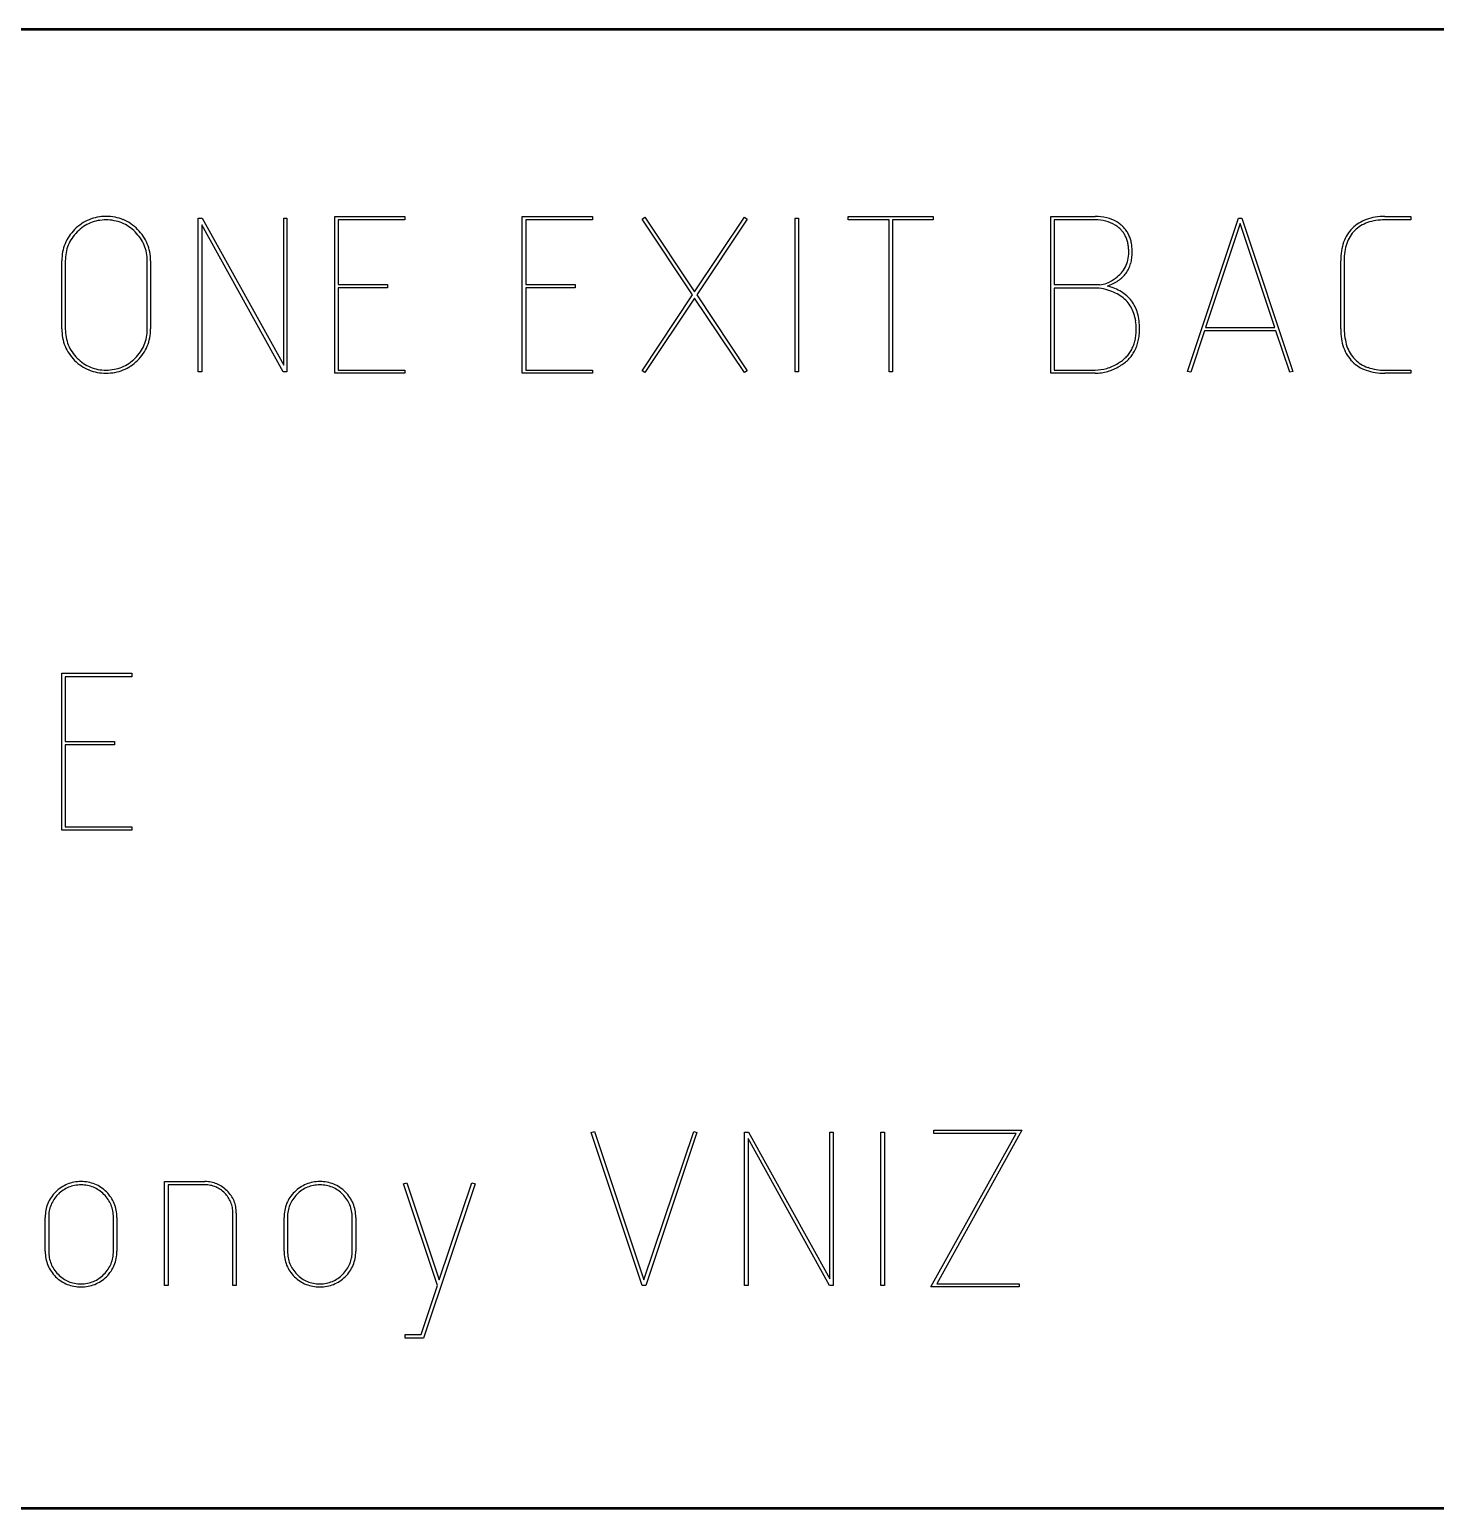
# Model space of a CAD drawing. Header units: millimetres. Extents: x 0 to 1700, y 0 to 1309.
# Drawn here: x 55.8 to 111.7, y 0 to 58.8 of the extents above; entities that cross this region are included whole.
import ezdxf

# ---------------------------------------------------------------- set-up
doc = ezdxf.new("R2010")
doc.units = ezdxf.units.MM
for name, color, linetype, lineweight in [('IV_BEND_DOWN', 250, 'Continuous', 50), ('IV_MARK_SURFACE', 2, 'Continuous', 25), ('IV_OUTER_PROFILE', 7, 'Continuous', 50)]:
    doc.layers.add(name, color=color, linetype=linetype, lineweight=lineweight)

msp = doc.modelspace()

# ---------------------------------------------------------------- linework, layer by layer
at = {"layer": 'IV_BEND_DOWN'}
msp.add_line((1700, 58.783), (0, 58.783), dxfattribs=at)
at = {"layer": 'IV_MARK_SURFACE'}
for p, q in [((62.536, 51.283), (62.688, 51.283)), ((62.536, 45.183), (62.536, 51.283)), ((62.688, 51.283), (65.931, 45.445)), ((65.931, 51.283), (66.062, 51.283)), ((65.931, 45.445), (65.931, 51.283)), ((66.062, 51.283), (66.062, 45.183)), ((67.959, 51.356), (70.744, 51.356)), ((67.959, 45.125), (67.959, 51.356)), ((68.098, 51.218), (68.098, 48.644)), ((70.744, 51.218), (68.098, 51.218)), ((70.744, 51.356), (70.744, 51.218)), ((75.419, 51.356), (78.204, 51.356)), ((75.419, 45.125), (75.419, 51.356)), ((75.557, 51.218), (75.557, 48.644)), ((78.204, 51.218), (75.557, 51.218)), ((78.204, 51.356), (78.204, 51.218)), ((80.181, 51.247), (80.29, 51.327)), ((82.188, 48.237), (80.181, 51.247)), ((80.29, 51.327), (82.268, 48.36)), ((82.268, 48.36), (84.246, 51.327)), ((84.362, 51.247), (82.355, 48.237)), ((84.246, 51.327), (84.362, 51.247)), ((86.267, 51.283), (86.405, 51.283)), ((86.267, 45.183), (86.267, 51.283)), ((86.405, 51.283), (86.405, 45.183)), ((88.368, 51.356), (91.756, 51.356)), ((88.368, 51.218), (88.368, 51.356)), ((89.997, 51.218), (88.368, 51.218)), ((89.997, 45.183), (89.997, 51.218)), ((90.135, 51.218), (90.135, 45.183)), ((91.756, 51.218), (90.135, 51.218)), ((91.756, 51.356), (91.756, 51.218)), ((96.431, 51.356), (98.19, 51.356)), ((96.431, 45.125), (96.431, 51.356)), ((98.19, 51.218), (96.569, 51.218)), ((96.569, 51.218), (96.569, 48.644)), ((101.862, 45.198), (103.891, 51.283)), ((103.891, 51.283), (104.029, 51.283)), ((104.029, 51.283), (106.057, 45.198)), ((109.714, 51.356), (110.739, 51.356)), ((110.739, 51.218), (109.714, 51.218)), ((110.739, 51.356), (110.739, 51.218)), ((62.674, 51.021), (62.674, 45.183)), ((65.916, 45.183), (62.674, 51.021)), ((103.956, 51.072), (102.582, 46.942)), ((105.337, 46.942), (103.956, 51.072)), ((57.112, 46.884), (57.112, 49.589)), ((57.25, 49.589), (57.25, 46.877)), ((60.507, 46.877), (60.507, 49.589)), ((60.638, 49.589), (60.638, 46.884)), ((107.955, 46.884), (107.955, 49.589)), ((108.093, 49.589), (108.093, 46.884)), ((68.098, 48.644), (70.061, 48.644)), ((68.098, 48.513), (68.098, 45.248)), ((70.061, 48.513), (68.098, 48.513)), ((70.061, 48.644), (70.061, 48.513)), ((75.557, 48.644), (77.52, 48.644)), ((75.557, 48.513), (75.557, 45.248)), ((77.52, 48.513), (75.557, 48.513)), ((77.52, 48.644), (77.52, 48.513)), ((80.181, 45.219), (82.188, 48.237)), ((82.355, 48.237), (84.362, 45.219)), ((96.569, 48.644), (98.365, 48.644)), ((96.569, 48.506), (96.569, 45.248)), ((98.358, 48.506), (96.569, 48.506)), ((82.268, 48.113), (80.29, 45.154)), ((84.246, 45.154), (82.268, 48.113)), ((102.538, 46.812), (101.993, 45.168)), ((105.381, 46.812), (102.538, 46.812)), ((102.582, 46.942), (105.337, 46.942)), ((105.934, 45.168), (105.381, 46.812)), ((62.674, 45.183), (62.536, 45.183)), ((66.062, 45.183), (65.916, 45.183)), ((70.744, 45.125), (67.959, 45.125)), ((68.098, 45.248), (70.744, 45.248)), ((70.744, 45.248), (70.744, 45.125)), ((78.204, 45.125), (75.419, 45.125)), ((75.557, 45.248), (78.204, 45.248)), ((78.204, 45.248), (78.204, 45.125)), ((80.29, 45.154), (80.181, 45.219)), ((84.362, 45.219), (84.246, 45.154)), ((86.405, 45.183), (86.267, 45.183)), ((90.135, 45.183), (89.997, 45.183)), ((98.19, 45.125), (96.431, 45.125)), ((96.569, 45.248), (98.19, 45.248)), ((101.993, 45.168), (101.862, 45.198)), ((106.057, 45.198), (105.934, 45.168)), ((109.714, 45.248), (110.739, 45.248)), ((110.739, 45.125), (109.714, 45.125)), ((110.739, 45.248), (110.739, 45.125)), ((57.105, 33.195), (59.889, 33.195)), ((57.105, 26.964), (57.105, 33.195)), ((57.243, 33.057), (57.243, 30.483)), ((59.889, 33.057), (57.243, 33.057)), ((59.889, 33.195), (59.889, 33.057)), ((57.243, 30.483), (59.206, 30.483)), ((57.243, 30.353), (57.243, 27.088)), ((59.206, 30.353), (57.243, 30.353)), ((59.206, 30.483), (59.206, 30.353)), ((57.243, 27.088), (59.889, 27.088)), ((59.889, 27.088), (59.889, 26.964)), ((59.889, 26.964), (57.105, 26.964)), ((78.16, 14.941), (78.291, 14.984)), ((80.189, 8.862), (78.16, 14.941)), ((78.291, 14.984), (80.254, 9.08)), ((80.254, 9.08), (82.232, 14.984)), ((82.355, 14.941), (80.327, 8.862)), ((82.232, 14.984), (82.355, 14.941)), ((84.253, 14.962), (84.405, 14.962)), ((84.253, 8.862), (84.253, 14.962)), ((84.391, 14.701), (84.391, 8.862)), ((87.634, 8.862), (84.391, 14.701)), ((84.405, 14.962), (87.648, 9.124)), ((87.648, 14.962), (87.779, 14.962)), ((87.648, 9.124), (87.648, 14.962)), ((87.779, 14.962), (87.779, 8.862)), ((89.677, 8.862), (89.677, 14.962)), ((89.677, 14.962), (89.815, 14.962)), ((89.815, 14.962), (89.815, 8.862)), ((91.661, 8.804), (95.05, 14.897)), ((91.778, 15.035), (95.282, 15.035)), ((91.778, 14.897), (91.778, 15.035)), ((95.05, 14.897), (91.778, 14.897)), ((95.282, 15.035), (91.894, 8.928)), ((61.198, 12.992), (62.797, 12.992)), ((61.198, 8.862), (61.198, 12.992)), ((70.7, 12.905), (70.831, 12.948)), ((70.831, 12.948), (72.118, 9.08)), ((72.118, 9.08), (73.412, 12.948)), ((73.412, 12.948), (73.543, 12.905)), ((61.336, 12.861), (61.336, 8.862)), ((62.797, 12.861), (61.336, 12.861)), ((72.046, 8.862), (70.7, 12.905)), ((73.543, 12.905), (71.493, 6.768)), ((56.45, 10.222), (56.45, 11.567)), ((56.588, 11.567), (56.588, 10.222)), ((59.162, 10.222), (59.162, 11.567)), ((59.3, 11.567), (59.3, 10.222)), ((63.91, 8.862), (63.91, 11.741)), ((64.048, 11.741), (64.048, 8.862)), ((65.946, 10.222), (65.946, 11.567)), ((66.084, 11.567), (66.084, 10.222)), ((68.657, 10.222), (68.657, 11.567)), ((68.796, 11.567), (68.796, 10.222)), ((61.336, 8.862), (61.198, 8.862)), ((64.048, 8.862), (63.91, 8.862)), ((71.391, 6.907), (72.046, 8.862)), ((80.327, 8.862), (80.189, 8.862)), ((84.391, 8.862), (84.253, 8.862)), ((87.779, 8.862), (87.634, 8.862)), ((89.815, 8.862), (89.677, 8.862)), ((91.894, 8.928), (95.166, 8.928)), ((95.166, 8.928), (95.166, 8.804)), ((95.166, 8.804), (91.661, 8.804)), ((70.766, 6.907), (71.391, 6.907)), ((70.766, 6.768), (70.766, 6.907)), ((71.493, 6.768), (70.766, 6.768))]:
    msp.add_line(p, q, dxfattribs=at)
for centre, radius, start, end in [((58.844, 49.66), 1.697, 112.60137, 124.09356), ((58.817, 49.716), 1.635, 100.54969, 112.49707), ((58.841, 49.649), 1.567, 100.84978, 112.30963), ((58.856, 49.567), 1.789, 89.51878, 100.90991), ((58.877, 49.366), 1.851, 90.16415, 100.28964), ((58.865, 49.303), 2.053, 79.82637, 89.83087), ((58.885, 49.578), 1.639, 79.01353, 90.46793), ((58.918, 49.703), 1.51, 67.39794, 79.34634), ((58.906, 49.63), 1.724, 67.86268, 79.24219), ((58.938, 49.724), 1.625, 55.66617, 67.67525), ((98.177, 49.243), 2.113, 76.94858, 89.63175), ((98.219, 49.667), 1.55, 75.24023, 91.05483), ((98.283, 49.844), 1.363, 59.09875, 75.94238), ((98.262, 49.764), 1.586, 59.98429, 75.69948), ((109.49, 49.814), 1.512, 109.70057, 122.45902), ((109.583, 49.605), 1.74, 98.50966, 110.27127), ((109.653, 49.25), 1.965, 98.94721, 108.63036), ((109.688, 49.129), 2.226, 89.31654, 99.36825), ((109.726, 48.494), 2.723, 90.24035, 97.98134), ((58.762, 49.651), 1.644, 146.07709, 157.90455), ((58.869, 49.589), 1.767, 134.96418, 146.37358), ((59.022, 49.459), 1.826, 135.37183, 145.58137), ((59.018, 49.434), 1.982, 124.61567, 134.84452), ((58.878, 49.613), 1.615, 124.14871, 135.6883), ((58.816, 49.72), 1.492, 112.46023, 124.47451), ((58.887, 49.64), 1.58, 55.83306, 67.2629), ((58.717, 49.42), 1.858, 45.15995, 55.28986), ((58.88, 49.622), 1.742, 44.34602, 55.95772), ((58.864, 49.554), 1.66, 34.15893, 45.49289), ((58.72, 49.451), 1.976, 34.41653, 44.64583), ((58.94, 49.62), 1.698, 22.44774, 33.90944), ((98.434, 50.069), 1.093, 51.72975, 59.83885), ((98.358, 49.969), 1.361, 51.84057, 59.15782), ((98.486, 50.129), 1.013, 43.46677, 51.94492), ((98.446, 50.091), 1.211, 43.59595, 51.55446), ((98.496, 50.137), 1, 35.02713, 43.51457), ((98.45, 50.108), 1.055, 26.76261, 34.89633), ((98.496, 50.142), 1.139, 35.09979, 43.44588), ((98.336, 50.057), 1.18, 18.98298, 26.48385), ((98.494, 50.14), 1.142, 26.72777, 35.11959), ((98.427, 50.102), 1.219, 18.82779, 26.913), ((109.588, 49.78), 1.613, 148.20392, 160.06337), ((109.474, 49.852), 1.346, 148.13815, 161.29792), ((109.413, 49.875), 1.415, 134.5581, 147.72126), ((109.412, 49.897), 1.27, 134.96666, 148.4241), ((109.489, 49.813), 1.513, 122.42096, 134.97243), ((109.432, 49.876), 1.3, 121.79101, 134.92679), ((109.53, 49.69), 1.509, 109.54492, 121.23608), ((58.846, 49.622), 1.732, 158.06541, 169.3284), ((58.768, 49.639), 1.514, 157.63451, 169.51608), ((58.817, 49.616), 1.568, 146.09146, 157.53825), ((58.996, 49.632), 1.507, 22.59778, 34.54362), ((58.954, 49.616), 1.552, 10.97299, 22.52134), ((58.991, 49.644), 1.642, 10.4701, 22.3565), ((98.142, 50), 1.382, 11.8976, 18.61263), ((97.855, 49.951), 1.673, 5.60164, 11.49358), ((97.463, 49.927), 2.065, 0.09747, 5.20718), ((98.282, 50.045), 1.375, 11.63897, 19.13796), ((98.046, 49.985), 1.618, 5.26725, 12.01727), ((97.705, 49.941), 1.961, 359.71155, 5.66199), ((110.807, 49.577), 2.852, 171.80751, 179.7586), ((110.031, 49.653), 2.073, 160.94127, 170.84512), ((109.752, 49.733), 1.648, 160.48936, 172.11888), ((59.156, 49.583), 2.044, 169.87743, 179.83996), ((58.907, 49.603), 1.657, 169.15564, 180.47714), ((58.706, 49.584), 1.802, 0.15134, 10.47031), ((58.838, 49.604), 1.8, 359.52016, 10.8355), ((98.403, 49.858), 1.118, 332.80999, 347.77405), ((98.232, 49.911), 1.296, 347.07064, 0.8588), ((98.363, 49.851), 1.296, 333.9145, 343.28202), ((98.148, 49.904), 1.518, 343.73009, 352.09272), ((97.789, 49.935), 1.877, 352.64217, 359.85798), ((110.309, 49.617), 2.216, 171.12496, 180.72382), ((98.155, 49.998), 1.384, 291.36537, 307.86425), ((98.204, 50.097), 1.578, 296.57424, 305.07646), ((98.151, 50.099), 1.467, 305.58211, 317.55783), ((98.355, 49.902), 1.331, 304.57822, 314.04646), ((98.357, 49.885), 1.171, 318.46421, 332.65781), ((98.446, 49.817), 1.207, 313.72453, 323.74679), ((98.456, 49.812), 1.196, 323.69492, 333.68022), ((97.948, 45.998), 2.541, 72.74997, 80.73105), ((98.38, 49.269), 0.626, 268.58439, 296.47323), ((98.013, 50.436), 1.966, 289.76879, 297.13588), ((98.049, 46.157), 2.509, 68.27275, 75.48353), ((98.163, 46.598), 1.904, 63.91291, 73.5566), ((98.239, 46.697), 1.937, 58.96627, 67.58354), ((98.354, 46.943), 1.51, 53.50775, 64.68615), ((98.41, 47.015), 1.576, 48.37054, 58.3456), ((98.478, 47.09), 1.319, 41.93204, 54.03088), ((98.523, 47.156), 1.396, 37.03822, 47.98268), ((98.487, 47.096), 1.308, 30.0057, 42.00001), ((98.336, 47.021), 1.476, 18.68311, 29.59045), ((98.537, 47.167), 1.378, 25.83939, 37.01974), ((98.415, 47.097), 1.518, 15.60937, 26.19879), ((97.98, 46.925), 1.845, 8.65852, 17.9571), ((97.374, 46.868), 2.452, 0.20494, 7.84711), ((98.118, 46.994), 1.832, 6.80912, 16.21855), ((97.609, 46.905), 2.348, 359.49423, 7.49989), ((58.939, 46.868), 1.828, 179.48682, 190.71751), ((58.755, 46.821), 1.638, 190.28941, 202.231), ((59.154, 46.883), 1.904, 180.16839, 190.10613), ((58.85, 46.845), 1.598, 190.68957, 201.99619), ((58.993, 46.83), 1.51, 337.39794, 349.34634), ((58.868, 46.864), 1.639, 349.01353, 0.46793), ((58.92, 46.849), 1.716, 337.81559, 349.22447), ((58.587, 46.89), 2.051, 349.82348, 359.82719), ((98.316, 46.764), 1.5, 339.94223, 347.64333), ((98.101, 46.821), 1.722, 347.30906, 354.36233), ((97.778, 46.867), 2.048, 353.98611, 0.2862), ((97.855, 46.859), 2.102, 347.68555, 353.99155), ((97.403, 46.889), 2.554, 354.3807, 359.90241), ((110.265, 46.856), 2.31, 179.29555, 189.12866), ((109.728, 46.741), 1.762, 188.20273, 199.90491), ((110.651, 46.93), 2.558, 181.0308, 196.82202), ((58.78, 46.831), 1.665, 202.25689, 213.90621), ((58.76, 46.814), 1.503, 202.19134, 214.13964), ((58.976, 46.982), 1.911, 214.37289, 224.85641), ((58.849, 46.865), 1.606, 213.86185, 225.44064), ((58.709, 47.031), 1.858, 315.15995, 325.28986), ((58.921, 46.871), 1.725, 314.14102, 325.83024), ((58.93, 46.861), 1.58, 325.83306, 337.2629), ((59.018, 46.815), 1.612, 325.54462, 337.61455), ((98.441, 46.717), 1.368, 315.78833, 323.82668), ((98.472, 46.692), 1.328, 323.89262, 332.14715), ((98.435, 46.714), 1.371, 332.04955, 340.18182), ((98.483, 46.687), 1.448, 323.74806, 331.96859), ((98.38, 46.736), 1.562, 332.15635, 339.91867), ((98.175, 46.8), 1.776, 340.22701, 347.31189), ((109.475, 46.63), 1.486, 199.21992, 212.17408), ((109.645, 46.727), 1.54, 200.39772, 222.95322), ((58.871, 46.883), 1.767, 224.96418, 236.37358), ((58.995, 47.001), 1.805, 225.1527, 235.44214), ((58.81, 46.775), 1.644, 236.07709, 247.90455), ((58.84, 46.8), 1.551, 235.95121, 247.48123), ((58.819, 46.755), 1.503, 247.56678, 259.51319), ((58.857, 46.9), 1.652, 259.13646, 270.48911), ((58.866, 47.153), 1.904, 270.16839, 280.10613), ((58.903, 46.849), 1.598, 280.68957, 291.99619), ((58.934, 46.758), 1.503, 292.19134, 304.13964), ((58.906, 46.825), 1.7, 292.2939, 303.72445), ((58.883, 46.848), 1.606, 303.86185, 315.44064), ((58.742, 47.04), 1.97, 304.21651, 314.44573), ((98.193, 46.846), 1.598, 269.89349, 286.68239), ((98.155, 47.049), 1.803, 286.01778, 301.86466), ((98.134, 47.101), 1.985, 286.28883, 293.76335), ((98.011, 47.35), 2.262, 294.06688, 300.88199), ((98.228, 46.986), 1.711, 300.87893, 307.72116), ((98.341, 46.849), 1.663, 299.99416, 307.63048), ((98.355, 46.808), 1.493, 308.04048, 315.57382), ((98.448, 46.722), 1.497, 307.35348, 315.50195), ((98.5, 46.675), 1.427, 315.36115, 323.7214), ((109.443, 46.606), 1.446, 212.02062, 225.00051), ((109.421, 46.585), 1.417, 225.04386, 238.11566), ((109.42, 46.546), 1.252, 223.95771, 251.7377), ((109.521, 46.773), 1.629, 238.63009, 250.34217), ((109.632, 46.951), 1.704, 249.20282, 272.75854), ((58.838, 46.859), 1.732, 248.06541, 259.3284), ((58.877, 47.169), 2.044, 259.87743, 269.83996), ((58.886, 46.937), 1.812, 269.52158, 280.76103), ((58.927, 46.78), 1.65, 280.3906, 292.21559), ((98.192, 46.906), 1.782, 269.95107, 278.08809), ((98.184, 46.952), 1.828, 278.14294, 286.08965), ((109.65, 47.231), 2.103, 251.22825, 260.98177), ((109.726, 48.022), 2.898, 261.9359, 269.76153), ((57.836, 11.654), 1.334, 100.55389, 112.35373), ((57.864, 11.547), 1.445, 89.54771, 100.87421), ((57.87, 11.339), 1.653, 79.84272, 89.83392), ((57.903, 11.598), 1.393, 67.92919, 79.27037), ((62.794, 11.591), 1.401, 79.61567, 89.84452), ((62.819, 11.791), 1.2, 67.60137, 79.09356), ((67.331, 11.654), 1.334, 100.55389, 112.35373), ((67.359, 11.547), 1.445, 89.54771, 100.87421), ((67.366, 11.339), 1.653, 79.84272, 89.83392), ((67.398, 11.598), 1.393, 67.92919, 79.27037), ((57.771, 11.62), 1.316, 145.80221, 157.75082), ((57.855, 11.571), 1.412, 134.55156, 146.09554), ((57.989, 11.478), 1.44, 135.70121, 145.934), ((58.007, 11.408), 1.635, 124.30887, 134.34678), ((57.882, 11.575), 1.295, 123.99237, 135.4642), ((57.862, 11.599), 1.395, 112.48522, 123.78243), ((57.832, 11.661), 1.195, 112.36899, 124.31755), ((57.851, 11.606), 1.254, 100.81289, 112.22551), ((57.879, 11.384), 1.477, 90.16116, 100.26395), ((57.887, 11.562), 1.299, 79.04456, 90.51211), ((57.918, 11.682), 1.175, 67.33524, 79.44727), ((57.903, 11.65), 1.21, 55.55354, 67.25921), ((57.928, 11.671), 1.316, 55.80221, 67.75082), ((57.78, 11.493), 1.41, 44.60021, 55.03443), ((57.88, 11.587), 1.412, 44.55156, 56.09554), ((57.876, 11.56), 1.295, 33.99237, 45.4642), ((57.769, 11.467), 1.575, 34.50293, 44.84997), ((57.941, 11.599), 1.359, 22.44063, 34.00634), ((62.807, 11.734), 1.128, 79.06026, 90.49844), ((62.833, 11.833), 1.025, 67.40143, 79.44365), ((62.819, 11.802), 1.059, 55.69988, 67.3119), ((62.834, 11.832), 1.156, 55.54969, 67.49707), ((62.71, 11.663), 1.236, 44.83616, 55.17851), ((62.779, 11.738), 1.265, 44.51878, 55.90991), ((62.796, 11.74), 1.12, 33.70637, 45.12718), ((62.67, 11.62), 1.425, 34.73229, 44.83901), ((62.866, 11.78), 1.04, 22.1566, 34.00976), ((62.841, 11.752), 1.21, 22.76906, 34.18418), ((67.267, 11.62), 1.316, 145.80221, 157.75082), ((67.35, 11.571), 1.412, 134.55156, 146.09554), ((67.485, 11.478), 1.44, 135.70121, 145.934), ((67.503, 11.408), 1.635, 124.30887, 134.34678), ((67.377, 11.575), 1.295, 123.99237, 135.4642), ((67.357, 11.599), 1.395, 112.48522, 123.78243), ((67.327, 11.661), 1.195, 112.36899, 124.31755), ((67.347, 11.606), 1.254, 100.81289, 112.22551), ((67.375, 11.384), 1.477, 90.16116, 100.26395), ((67.382, 11.562), 1.299, 79.04456, 90.51211), ((67.414, 11.682), 1.175, 67.33524, 79.44727), ((67.399, 11.65), 1.21, 55.55354, 67.25921), ((67.423, 11.671), 1.316, 55.80221, 67.75082), ((67.276, 11.493), 1.41, 44.60021, 55.03443), ((67.375, 11.587), 1.412, 44.55156, 56.09554), ((67.371, 11.56), 1.295, 33.99237, 45.4642), ((67.265, 11.467), 1.575, 34.50293, 44.84997), ((67.436, 11.599), 1.359, 22.44063, 34.00634), ((58.103, 11.562), 1.653, 169.84272, 179.83392), ((57.844, 11.594), 1.393, 157.92919, 169.27037), ((57.923, 11.578), 1.335, 169.29643, 180.47787), ((57.805, 11.609), 1.213, 157.89174, 169.67152), ((57.835, 11.595), 1.246, 146.4142, 157.82403), ((57.962, 11.61), 1.195, 22.36899, 34.31755), ((57.907, 11.591), 1.254, 10.81289, 22.22551), ((57.685, 11.563), 1.477, 0.16116, 10.26395), ((57.974, 11.614), 1.322, 10.4276, 22.37284), ((57.84, 11.58), 1.46, 359.50356, 10.8198), ((62.814, 11.762), 1.095, 10.70375, 22.00032), ((62.619, 11.738), 1.291, 0.16014, 10.15536), ((62.891, 11.776), 1.154, 10.67826, 22.6268), ((62.798, 11.752), 1.25, 359.53525, 11.00456), ((67.599, 11.562), 1.653, 169.84272, 179.83392), ((67.34, 11.594), 1.393, 157.92919, 169.27037), ((67.418, 11.578), 1.335, 169.29643, 180.47787), ((67.3, 11.609), 1.213, 157.89174, 169.67152), ((67.331, 11.595), 1.246, 146.4142, 157.82403), ((67.457, 11.61), 1.195, 22.36899, 34.31755), ((67.402, 11.591), 1.254, 10.81289, 22.22551), ((67.18, 11.563), 1.477, 0.16116, 10.26395), ((67.469, 11.614), 1.322, 10.4276, 22.37284), ((67.336, 11.58), 1.46, 359.50356, 10.8198), ((57.91, 10.209), 1.46, 179.50356, 190.8198), ((58.094, 10.226), 1.506, 180.15985, 190.06585), ((57.851, 10.211), 1.311, 349.09315, 0.48174), ((57.647, 10.227), 1.653, 349.84272, 359.83392), ((67.406, 10.209), 1.46, 179.50356, 190.8198), ((67.59, 10.226), 1.506, 180.15985, 190.06585), ((67.347, 10.211), 1.311, 349.09315, 0.48174), ((67.142, 10.227), 1.653, 349.84272, 359.83392), ((57.777, 10.175), 1.322, 190.4276, 202.37284), ((57.81, 10.19), 1.359, 202.44063, 214.00634), ((57.865, 10.198), 1.275, 190.61595, 201.82078), ((57.8, 10.176), 1.207, 201.9895, 213.77227), ((57.981, 10.322), 1.575, 214.50293, 224.84997), ((57.876, 10.219), 1.294, 213.48772, 224.87706), ((57.755, 10.329), 1.451, 315.1553, 325.38813), ((57.895, 10.217), 1.412, 314.55156, 326.09554), ((57.92, 10.201), 1.243, 325.90938, 337.40407), ((57.979, 10.169), 1.316, 325.80221, 337.75082), ((57.961, 10.182), 1.198, 337.50714, 349.45447), ((57.906, 10.194), 1.393, 337.92919, 349.27037), ((67.272, 10.175), 1.322, 190.4276, 202.37284), ((67.305, 10.19), 1.359, 202.44063, 214.00634), ((67.36, 10.198), 1.275, 190.61595, 201.82078), ((67.296, 10.176), 1.207, 201.9895, 213.77227), ((67.476, 10.322), 1.575, 214.50293, 224.84997), ((67.371, 10.219), 1.294, 213.48772, 224.87706), ((67.251, 10.329), 1.451, 315.1553, 325.38813), ((67.391, 10.217), 1.412, 314.55156, 326.09554), ((67.416, 10.201), 1.243, 325.90938, 337.40407), ((67.474, 10.169), 1.316, 325.80221, 337.75082), ((67.456, 10.182), 1.198, 337.50714, 349.45447), ((67.401, 10.194), 1.393, 337.92919, 349.27037), ((57.884, 10.251), 1.456, 225.56895, 236.76792), ((57.982, 10.335), 1.451, 225.1553, 235.38813), ((57.831, 10.157), 1.348, 236.46111, 248.11045), ((57.855, 10.169), 1.243, 235.90938, 247.40407), ((57.85, 10.214), 1.409, 248.23967, 259.39958), ((57.835, 10.129), 1.198, 247.50714, 259.45447), ((57.879, 10.45), 1.646, 259.91021, 269.84973), ((57.864, 10.238), 1.311, 259.09315, 270.48174), ((57.871, 10.402), 1.475, 270.17134, 280.272), ((57.887, 10.273), 1.469, 269.55075, 280.68931), ((57.9, 10.168), 1.238, 280.86179, 292.3557), ((57.917, 10.157), 1.35, 280.35613, 292.00462), ((57.923, 10.103), 1.17, 292.53598, 304.65127), ((57.896, 10.203), 1.399, 292.10448, 303.32396), ((57.878, 10.18), 1.259, 304.34151, 316.02385), ((57.761, 10.383), 1.624, 303.8141, 313.84903), ((67.379, 10.251), 1.456, 225.56895, 236.76792), ((67.478, 10.335), 1.451, 225.1553, 235.38813), ((67.326, 10.157), 1.348, 236.46111, 248.11045), ((67.35, 10.169), 1.243, 235.90938, 247.40407), ((67.346, 10.214), 1.409, 248.23967, 259.39958), ((67.331, 10.129), 1.198, 247.50714, 259.45447), ((67.375, 10.45), 1.646, 259.91021, 269.84973), ((67.36, 10.238), 1.311, 259.09315, 270.48174), ((67.366, 10.402), 1.475, 270.17134, 280.272), ((67.382, 10.273), 1.469, 269.55075, 280.68931), ((67.396, 10.168), 1.238, 280.86179, 292.3557), ((67.412, 10.157), 1.35, 280.35613, 292.00462), ((67.418, 10.103), 1.17, 292.53598, 304.65127), ((67.391, 10.203), 1.399, 292.10448, 303.32396), ((67.373, 10.18), 1.259, 304.34151, 316.02385), ((67.256, 10.383), 1.624, 303.8141, 313.84903)]:
    msp.add_arc(centre, radius, start, end, dxfattribs=at)
at = {"layer": 'IV_OUTER_PROFILE'}
msp.add_line((1700, 0), (0, 0), dxfattribs=at)

doc.saveas('drawing.dxf')
